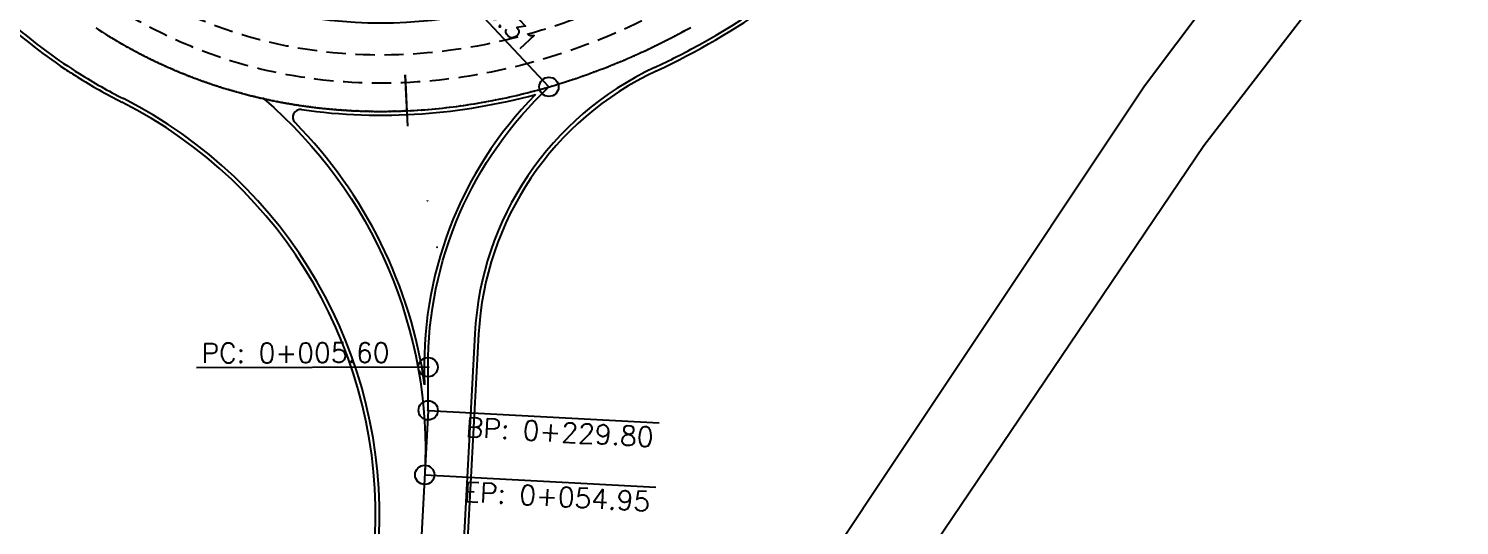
# Model space of a CAD drawing. Header units: metres. Extents: x 324293 to 653279, y 3585589 to 7191434.
# Drawn here: x 334257 to 334442.4, y 3599996.4 to 3600060.8 of the extents above; entities that cross this region are included whole.
import ezdxf

# ---------------------------------------------------------------- set-up
doc = ezdxf.new("R2010")
doc.units = ezdxf.units.M
doc.linetypes.add('DASHED', pattern=[0.75, 0.5, -0.25])
for name, color, linetype in [('C-ROAD-CNTR-N', 92, 'Continuous'), ('C-ROAD-STAN', 11, 'Continuous'), ('jade khaki', 251, 'Continuous'), ('tarh', 6, 'Continuous')]:
    doc.layers.add(name, color=color, linetype=linetype)
doc.styles.get("Standard").update_dxf_attribs({"font": 'simplex.shx'})

# ---------------------------------------------------------------- blocks, each defined once
blk = doc.blocks.new('AeccTickCircle')
blk.add_circle((0, 0), 1)
blk = doc.blocks.new('AeccTickTriangle')
at = {"color": 0, "linetype": 'ByBlock', "lineweight": -2}
blk.add_lwpolyline([(3.05311331771918e-16, 0.6666666666666667), (-0.5773502691896256, -0.333333333333333), (0.5773502691896257, -0.3333333333333335)], close=True, dxfattribs=at)
at = {"color": 0, "linetype": 'ByBlock', "lineweight": -2, "const_width": 0.0625}
blk.add_lwpolyline([(-0.03125, 0, 1), (0.03125, 0, 1)], format="xyb", close=True, dxfattribs=at)

msp = doc.modelspace()

# ---------------------------------------------------------------- linework, layer by layer
at = {"layer": 'C-ROAD-CNTR-N', "color": 92, "linetype": 'Continuous', "lineweight": -3, "flags": 128}
for points in [[(334306.0466468389, 3600050.122555399), (334306.505129037, 3600050.145196833), (334306.9637359962, 3600050.170676138), (334307.4224532639, 3600050.198988579), (334307.8812663873, 3600050.230129418), (334308.3401609136, 3600050.264093918), (334308.7991223902, 3600050.300877342), (334309.2581363641, 3600050.340474953), (334309.7171883828, 3600050.382882014), (334310.1762639934, 3600050.428093788), (334310.6353487432, 3600050.476105537), (334311.0944281794, 3600050.526912525), (334311.5534878492, 3600050.580510015), (334312.0125133001, 3600050.636893269), (334312.471490079, 3600050.696057551), (334312.9304037334, 3600050.757998124), (334313.3892398104, 3600050.82271025), (334313.8479838573, 3600050.890189192), (334314.3066214214, 3600050.960430214), (334314.7651380499, 3600051.033428578), (334315.22351929, 3600051.109179547), (334315.6817506891, 3600051.187678385), (334316.1398177943, 3600051.268920354), (334316.5977061528, 3600051.352900716), (334317.055401312, 3600051.439614736), (334317.512888819, 3600051.529057676), (334317.9701542212, 3600051.6212248), (334318.4271830658, 3600051.716111368), (334318.8839609, 3600051.813712646), (334319.340473271, 3600051.914023896), (334319.7967057262, 3600052.017040381), (334320.2526438778, 3600052.122757223), (334320.7082745033, 3600052.231167504), (334321.1635848941, 3600052.342264127), (334321.6185622563, 3600052.456040284), (334322.0731937961, 3600052.572489162), (334322.5274667196, 3600052.691603951), (334322.9813682331, 3600052.813377838), (334323.4348855427, 3600052.937804012), (334323.8880058545, 3600053.064875663), (334324.3407163747, 3600053.194585979), (334324.7930043096, 3600053.32692815), (334325.2448568653, 3600053.461895363), (334325.6962612478, 3600053.599480808), (334326.1472046635, 3600053.739677673), (334326.5976743184, 3600053.882479148), (334327.0476574188, 3600054.02787842), (334327.4971411708, 3600054.17586868), (334327.9461127805, 3600054.326443115), (334328.3945594542, 3600054.479594914), (334328.842468398, 3600054.635317266), (334329.289826818, 3600054.793603361), (334329.7366219205, 3600054.954446386), (334330.1828409117, 3600055.117839531), (334330.6284709976, 3600055.283775984), (334331.0734993843, 3600055.452248935), (334331.5179132783, 3600055.623251571), (334331.9616998855, 3600055.796777083), (334332.4048464122, 3600055.972818657), (334332.8473400644, 3600056.151369484), (334333.2891680485, 3600056.332422752), (334333.7303175705, 3600056.515971651), (334334.1707758366, 3600056.702009368), (334334.610530053, 3600056.890529092), (334335.049567427, 3600057.081524012), (334335.4878757881, 3600057.274986622), (334335.9254437611, 3600057.470908494), (334336.362259865, 3600057.669281293), (334336.7983126188, 3600057.870096685), (334337.2335905415, 3600058.073346338), (334337.668082152, 3600058.279021918), (334338.1017759694, 3600058.487115093), (334338.5346605127, 3600058.697617529), (334338.9667243009, 3600058.910520893), (334339.397955853, 3600059.125816851), (334339.8283436879, 3600059.343497071), (334340.2578763246, 3600059.563553219), (334340.6865422823, 3600059.785976963), (334341.1143300798, 3600060.010759968), (334341.5412282362, 3600060.237893903), (334341.9672252703, 3600060.467370433), (334342.3923097014, 3600060.699181225), (334342.8164700483, 3600060.933317947)], [(334265.6987188068, 3600060.866609259), (334266.0716364364, 3600060.6227632), (334266.4462303763, 3600060.381512619), (334266.8224860769, 3600060.142868109), (334266.9570862884, 3600060.058382473), (334267.0918954934, 3600059.974230627), (334267.2269129598, 3600059.890412927), (334267.3621379553, 3600059.80692973), (334267.4975697474, 3600059.723781391), (334267.633207604, 3600059.640968267), (334267.7690507927, 3600059.558490714), (334267.9050985811, 3600059.476349088), (334268.041350237, 3600059.394543746), (334268.1778050282, 3600059.313075043), (334268.314462222, 3600059.231943336), (334268.4513210865, 3600059.151148981), (334268.5883808892, 3600059.070692335), (334268.7256408978, 3600058.990573753), (334268.8631003799, 3600058.910793591), (334269.0007586033, 3600058.831352206), (334269.1386148357, 3600058.752249955), (334269.2766683448, 3600058.673487192), (334269.4149183981, 3600058.595064275), (334269.5533642636, 3600058.51698156), (334269.6920052087, 3600058.439239402), (334269.8308405012, 3600058.361838159), (334269.9698694088, 3600058.284778186), (334270.1090911991, 3600058.208059839), (334270.24850514, 3600058.131683475), (334270.3881104989, 3600058.05564945), (334270.5279065437, 3600057.979958119), (334270.667892542, 3600057.90460984), (334270.8080677615, 3600057.829604969), (334270.9484314698, 3600057.754943861), (334271.0889829348, 3600057.680626873), (334271.2297214241, 3600057.606654362), (334271.3706462052, 3600057.533026682), (334271.511756546, 3600057.459744191), (334271.6530517142, 3600057.386807245), (334271.7945309773, 3600057.3142162), (334271.9361936031, 3600057.241971411), (334272.0780388594, 3600057.170073236), (334272.2200660136, 3600057.098522031), (334272.3622743337, 3600057.027318151), (334272.5046630871, 3600056.956461953), (334272.6472315417, 3600056.885953794), (334272.7899789651, 3600056.815794028), (334272.9329046251, 3600056.745983013), (334273.0760077892, 3600056.676521105), (334273.2192877251, 3600056.60740866), (334273.3627437007, 3600056.538646034), (334273.5063749835, 3600056.470233583), (334273.6501808412, 3600056.402171664), (334273.7941605415, 3600056.334460632), (334273.9383133522, 3600056.267100845), (334274.0826385408, 3600056.200092657), (334274.2271353751, 3600056.133436427), (334274.3718031228, 3600056.067132508), (334274.5166410516, 3600056.001181258), (334274.661648429, 3600055.935583033), (334274.8068245229, 3600055.87033819), (334274.9521686009, 3600055.805447083), (334275.0976799308, 3600055.74091007), (334275.2433577801, 3600055.676727508), (334275.3892014165, 3600055.61289975), (334275.5352101064, 3600055.549427163), (334275.6813829798, 3600055.486310703), (334275.8277191843, 3600055.423550962), (334275.9742179457, 3600055.361148089), (334276.1208784891, 3600055.299102231), (334276.2677000401, 3600055.237413537), (334276.414681824, 3600055.176082154), (334276.5618230664, 3600055.115108232), (334276.7091229927, 3600055.054491917), (334276.8565808283, 3600054.994233358), (334277.0041957985, 3600054.934332704), (334277.151967129, 3600054.874790101), (334277.299894045, 3600054.8156057), (334277.447975772, 3600054.756779647), (334277.5962115356, 3600054.698312091), (334277.744600561, 3600054.640203179), (334277.8931420737, 3600054.582453061), (334278.0418352992, 3600054.525061884), (334278.1906794629, 3600054.468029796), (334278.3396737901, 3600054.411356946), (334278.4888175065, 3600054.355043481), (334278.6381098374, 3600054.29908955), (334278.7875500081, 3600054.2434953), (334278.9371372442, 3600054.188260881), (334279.0868707711, 3600054.13338644), (334279.2367498142, 3600054.078872125), (334279.3867735991, 3600054.024718085), (334279.5369413509, 3600053.970924467), (334279.6872522953, 3600053.917491419), (334279.8377056577, 3600053.864419091), (334279.9883006634, 3600053.811707629), (334280.139036538, 3600053.759357183), (334280.2899125068, 3600053.707367899), (334280.4409277953, 3600053.655739927), (334280.5920816289, 3600053.604473414), (334280.7433732331, 3600053.553568509), (334280.8948018332, 3600053.50302536), (334281.0463666548, 3600053.452844115), (334281.1980669232, 3600053.403024921), (334281.349901864, 3600053.353567928), (334281.5018707024, 3600053.304473282), (334281.653972664, 3600053.255741133), (334281.8062069741, 3600053.207371629), (334281.9585728583, 3600053.159364918), (334282.1110695419, 3600053.111721147), (334282.2636962504, 3600053.064440465), (334282.4164522093, 3600053.01752302), (334282.5693366438, 3600052.97096896), (334282.7223487796, 3600052.924778434), (334282.875487842, 3600052.878951589), (334283.0287530564, 3600052.833488574), (334283.1821436484, 3600052.788389536), (334283.3356588432, 3600052.743654625), (334283.4892978664, 3600052.699283987), (334283.6430599433, 3600052.655277771), (334283.7969442995, 3600052.611636126), (334283.9509501603, 3600052.568359199), (334284.1050767512, 3600052.525447139), (334284.2593232977, 3600052.482900093), (334284.413689025, 3600052.44071821), (334284.5681731587, 3600052.398901638), (334284.7227749243, 3600052.357450525), (334284.8774935471, 3600052.316365019), (334285.0323282526, 3600052.275645269), (334285.1872782662, 3600052.235291422), (334285.3423428133, 3600052.195303627), (334285.4975211194, 3600052.155682031), (334285.6528124099, 3600052.116426783), (334285.8082159102, 3600052.077538032), (334285.9637308458, 3600052.039015924), (334286.1193564422, 3600052.000860609), (334286.2750919247, 3600051.963072234), (334286.4309365188, 3600051.925650947), (334286.5868894499, 3600051.888596897), (334286.7429499434, 3600051.851910233), (334286.8991172248, 3600051.815591101), (334287.0553905196, 3600051.77963965), (334287.211769053, 3600051.744056028), (334287.3682520507, 3600051.708840384), (334287.5248387379, 3600051.673992865), (334287.6815283402, 3600051.63951362), (334287.8383200829, 3600051.605402796), (334287.9952131916, 3600051.571660542), (334288.1522068916, 3600051.538287007), (334288.3093004084, 3600051.505282337), (334288.4664929674, 3600051.472646682), (334288.623783794, 3600051.440380189), (334288.7811721137, 3600051.408483007), (334288.9386571519, 3600051.376955283), (334289.0962381341, 3600051.345797167), (334289.2539142856, 3600051.315008805), (334289.411684832, 3600051.284590346), (334289.5695489985, 3600051.254541939), (334289.7275060107, 3600051.22486373), (334289.8855549695, 3600051.195555747), (334290.0436948053, 3600051.166617718), (334290.2019247669, 3600051.138049563), (334290.3602441181, 3600051.109851215), (334290.5186521233, 3600051.082022605), (334290.6771480463, 3600051.054563665), (334290.8357311513, 3600051.027474327), (334290.9944007025, 3600051.000754525), (334291.1531559639, 3600050.97440419), (334291.3119961996, 3600050.948423253), (334291.4709206737, 3600050.922811647), (334291.6299286503, 3600050.897569305), (334291.7890193935, 3600050.872696158), (334291.9481921674, 3600050.848192139), (334292.1074462361, 3600050.824057179), (334292.2667808636, 3600050.80029121), (334292.4261953142, 3600050.776894166), (334292.5856888518, 3600050.753865978), (334292.7452607406, 3600050.731206578), (334292.9049102446, 3600050.708915898), (334293.064636628, 3600050.68699387), (334293.2244391548, 3600050.665440427), (334293.3843170892, 3600050.6442555), (334293.5442696953, 3600050.623439022), (334293.704296237, 3600050.602990925), (334293.8643959786, 3600050.582911142), (334294.0245681842, 3600050.563199603), (334294.1848121177, 3600050.543856241), (334294.3451270434, 3600050.524880989), (334294.5055122253, 3600050.506273778), (334294.6659669275, 3600050.488034541), (334294.8264904141, 3600050.470163209), (334294.9870819492, 3600050.452659715), (334295.1477407969, 3600050.435523992), (334295.3084662213, 3600050.41875597), (334295.4692574865, 3600050.402355583), (334295.6301138566, 3600050.386322762), (334295.7910345956, 3600050.37065744), (334295.9520189677, 3600050.355359548), (334296.113066237, 3600050.340429019), (334296.2741756674, 3600050.325865785), (334296.4353465234, 3600050.311669778), (334296.5965780687, 3600050.29784093), (334296.7578695675, 3600050.284379174), (334296.9192202841, 3600050.27128444), (334297.0806294824, 3600050.258556662), (334297.2420964265, 3600050.246195772), (334297.4036203805, 3600050.234201701), (334297.5652006086, 3600050.222574383), (334297.7268363747, 3600050.211313748), (334297.8885269431, 3600050.20041973), (334298.0502715778, 3600050.189892259), (334298.2120695429, 3600050.179731269), (334298.3739201025, 3600050.169936692), (334298.5358225207, 3600050.160508459), (334298.6977760616, 3600050.151446504), (334298.8597799893, 3600050.142750756), (334299.0218335678, 3600050.134421151), (334299.1839360613, 3600050.126457618), (334299.346086734, 3600050.11886009), (334299.5082848497, 3600050.1116285), (334299.6705296728, 3600050.104762779), (334299.8328204671, 3600050.09826286), (334299.9951564969, 3600050.092128674), (334300.1575370263, 3600050.086360155), (334300.3199613194, 3600050.080957234), (334300.4824286401, 3600050.075919842), (334300.6449382527, 3600050.071247913), (334300.8074894213, 3600050.066941379), (334300.9700814098, 3600050.063000171), (334301.1327134825, 3600050.059424222), (334301.2953849034, 3600050.056213463), (334301.4580949366, 3600050.053367827), (334301.6208428462, 3600050.050887246), (334301.7836278963, 3600050.048771653), (334301.946449351, 3600050.047020978), (334302.1093064743, 3600050.045635155), (334302.2721985305, 3600050.044614116), (334302.4351247835, 3600050.043957792), (334302.5980844976, 3600050.043666116), (334302.7610769367, 3600050.04373902), (334302.924101365, 3600050.044176436), (334303.0871570465, 3600050.044978297), (334303.2502432454, 3600050.046144533), (334303.4133592257, 3600050.047675078), (334303.5765042516, 3600050.049569863), (334303.7396775871, 3600050.051828822), (334303.9028784964, 3600050.054451884), (334304.0661062435, 3600050.057438984), (334304.2293600925, 3600050.060790053), (334304.3926393075, 3600050.064505023), (334304.5559431528, 3600050.068583826), (334304.7192708921, 3600050.073026395), (334304.8826217857, 3600050.077832633), (334305.0459950781, 3600050.083002107), (334305.2093900958, 3600050.088534523), (334305.3728061828, 3600050.094429669), (334305.5362426835, 3600050.100687328), (334305.6996989421, 3600050.107307286), (334305.8631743027, 3600050.114289328), (334306.0266681096, 3600050.121633238)]]:
    msp.add_lwpolyline(points, dxfattribs=at)
for points in [[(334287.4590585126, 3600051.688749116, -0.2330312923413587), (334308.3329683896, 3600002.921436184)], [(334308.7804083951, 3600011.28371278), (334308.7616274389, 3600016.888475036, -0.2082069830186084), (334324.4319761453, 3600053.221000915)], [(334308.7804083951, 3600011.28371278), (334282.0370522147, 3599511.473195286, 0.1966475637862647), (334406.4848402878, 3599153.855397154), (334564.3372526303, 3598975.044180919)]]:
    msp.add_lwpolyline(points, format="xyb", dxfattribs=at)
at = {"layer": 'C-ROAD-STAN', "color": 11, "linetype": 'Continuous', "lineweight": -3}
for p, q in [((334324.4319761452, 3600053.221000915), (334303.9159581498, 3600075.109194208)), ((334308.7616274389, 3600016.888475036), (334278.7617958647, 3600016.787948821)), ((334308.7804083951, 3600011.28371278), (334338.7375554201, 3600009.680796024)), ((334308.3329683896, 3600002.921436184), (334338.2901154136, 3600001.318519411))]:
    msp.add_line(p, q, dxfattribs=at)
for centre in [(334287.4590585126, 3600051.688749116), (334306.0466468389, 3600050.122555399), (334308.7616274389, 3600016.888475036), (334308.7804083951, 3600011.28371278), (334308.7804083951, 3600011.28371278)]:
    msp.add_circle(centre, 0.05, dxfattribs=at)
at = {"layer": 'jade khaki', "flags": 128}
for points, elevation in [([(334264.4455, 3599827.621), (334306.5408, 3599890.085), (334361.5175000001, 3599974.877), (334409.3314, 3600045.602), (334423.5887, 3600064.114), (334446.7888, 3600090.759), (334490.0223, 3600136.574), (334519.3207, 3600162.209), (334573.3631, 3600202.66), (334683.8055, 3600265.441999999), (334730.5536999999, 3600301.411)], 1313.9216253804), ([(334511.4214, 3600172.369), (334480.7126, 3600142.041999999), (334439.8249, 3600101.568), (334414.0544, 3600069.887), (334401.6224, 3600053.313000001), (334352.9986999999, 3599980.289), (334298.3070999999, 3599897.934), (334256.3487, 3599834.097000001), (334214.0215, 3599769.015), (334139.6245999999, 3599656.532), (334090.5187, 3599584.636), (334056.4348, 3599533.047999999)], 1308.4814253804)]:
    msp.add_lwpolyline(points, dxfattribs=dict(at, elevation=elevation))
at = {"layer": 'tarh'}
for p, q in [((334306.1187606995, 3600048.123826088), (334305.8125458545, 3600054.76668636)), ((334306.1387394841, 3600048.124747047), (334305.8325246391, 3600054.767607319)), ((334315.3180376309, 3600021.171133724), (334288.0284816326, 3599511.152612177))]:
    msp.add_line(p, q, dxfattribs=at)
at = {"layer": 'tarh', "color": 0}
msp.add_line((334314.8187518472, 3600021.197849003), (334287.5291958489, 3599511.179327456), dxfattribs=at)
for centre, radius, start, end in [((334355.2609003292, 3600019.033911365), 40.5, 115.0521649329478, 176.9371959905564), ((334241.9598787436, 3599997.713177669), 60.5, 356.9371959905563, 63.16293445540572)]:
    msp.add_arc(centre, radius, start, end, dxfattribs=at)
at = {"layer": 'tarh'}
for centre, radius, start, end in [((334355.2609003292, 3600019.033911365), 40, 115.0521649329478, 176.9371959905564), ((334358.3311195094, 3600017.054577078), 50.06977036471823, 135.3921618095536, 182.7987609540426), ((334241.9598787436, 3599997.713177669), 60, 356.9371959905563, 63.16293445540572), ((334292.2277772815, 3600049.289898237), 1, 81.73119142149953, 224.5741193997381), ((334248.4186743416, 3600006.127269731), 60.5, 8.059794576777001, 44.57411939973813)]:
    msp.add_arc(centre, radius, start, end, dxfattribs=at)
msp.add_ellipse((334315.5359289146, 3600137.538623722), major_axis=(-42.6142747622928, -67.705417704079), ratio=0.8125000000000001, dxfattribs=at)
at = {"layer": 'tarh', "color": 0, "linetype": 'DASHED', "ltscale": 5}
for points, knots in [([(334268.766762363, 3600063.231927792), (334271.462643971, 3600061.535120601), (334274.2925202792, 3600060.051323035), (334281.7410042163, 3600056.862210291), (334286.5038480216, 3600055.467519779), (334296.3133130995, 3600053.797336371), (334301.3593194314, 3600053.521343526), (334311.5232607155, 3600054.0725308), (334316.6410753918, 3600054.899203301), (334326.7544089886, 3600057.596303171), (334331.7499863104, 3600059.466453282), (334341.4419151486, 3600064.159993133), (334346.1382832853, 3600066.983259674), (334355.0703750636, 3600073.467011657), (334359.3060360752, 3600077.12740802), (334367.1714607069, 3600085.146658966), (334370.8011208888, 3600089.505400059), (334377.3281167033, 3600098.762708828), (334380.2253505209, 3600103.661132102), (334385.1831233106, 3600113.823178938), (334387.2435864225, 3600119.086648301), (334390.4482432445, 3600129.792745025), (334391.5923857071, 3600135.235242759), (334392.9114930489, 3600146.106336094), (334393.0863924376, 3600151.534858235), (334392.4423251298, 3600162.181072017), (334391.6231948321, 3600167.398732462), (334388.9976742262, 3600177.423853009), (334387.1909473306, 3600182.231187551), (334382.6354416509, 3600191.235501437), (334379.8862759391, 3600195.432003652), (334373.5413761467, 3600203.021750671), (334369.9456576161, 3600206.414114199), (334362.0609397434, 3600212.230630369), (334357.7726784133, 3600214.654030508), (334348.7032567462, 3600218.422672974), (334343.9231036325, 3600219.767884911), (334334.088760534, 3600221.338658486), (334329.0351601783, 3600221.564731655), (334318.8650932754, 3600220.915551381), (334313.7487317029, 3600220.040797002), (334303.6465484446, 3600217.250970185), (334298.660667142, 3600215.336165359), (334288.9956578462, 3600210.557973753), (334284.3165169416, 3600207.694706443), (334275.4257195538, 3600201.1366777), (334271.2141285304, 3600197.442005675), (334263.4029098798, 3600189.360882562), (334259.8033864237, 3600184.974546483), (334253.3418141061, 3600175.669530648), (334250.4798662566, 3600170.75099632), (334245.596761288, 3600160.556819644), (334243.5756786776, 3600155.281331187), (334240.452722826, 3600144.559689952), (334239.3509003035, 3600139.113664845), (334238.1181493217, 3600128.244237232), (334237.9872886518, 3600122.820905403), (334238.7198406158, 3600112.193921181), (334239.5834235407, 3600106.990300084), (334242.2967303671, 3600097.002196135), (334244.1467981513, 3600092.217848766), (334248.7858888664, 3600083.268373745), (334251.5752923187, 3600079.10374373), (334257.9950648331, 3600071.585898661), (334261.6253885599, 3600068.23357469), (334266.6319554126, 3600064.623058561), (334267.688658964, 3600063.910493792), (334268.766762363, 3600063.231927792)], [0, 0, 0, 0, 0.1281002001551285, 0.1281002001551285, 0.3249988088745272, 0.3249988088745272, 0.5218974175939259, 0.5218974175939259, 0.7187960263133246, 0.7187960263133246, 0.9156946350327233, 0.9156946350327233, 1.112593243752122, 1.112593243752122, 1.309491852471521, 1.309491852471521, 1.506390461190919, 1.506390461190919, 1.703289069910318, 1.703289069910318, 1.900187678629717, 1.900187678629717, 2.097086287349116, 2.097086287349116, 2.293984896068515, 2.293984896068515, 2.490883504787913, 2.490883504787913, 2.687782113507312, 2.687782113507312, 2.884680722226711, 2.884680722226711, 3.08157933094611, 3.08157933094611, 3.278477939665509, 3.278477939665509, 3.475376548384908, 3.475376548384908, 3.672275157104307, 3.672275157104307, 3.869173765823706, 3.869173765823706, 4.066072374543104, 4.066072374543104, 4.262970983262503, 4.262970983262503, 4.459869591981901, 4.459869591981901, 4.6567682007013, 4.6567682007013, 4.853666809420698, 4.853666809420698, 5.050565418140097, 5.050565418140097, 5.247464026859495, 5.247464026859495, 5.444362635578893, 5.444362635578893, 5.641261244298292, 5.641261244298292, 5.83815985301769, 5.83815985301769, 6.035058461737089, 6.035058461737089, 6.231957070456487, 6.231957070456487, 6.283185307179586, 6.283185307179586, 6.283185307179586, 6.283185307179586]), ([(334270.7110386491, 3600066.320987474), (334273.3726748234, 3600064.645734605), (334276.1724203928, 3600063.191818345), (334284.9060690677, 3600059.533602799), (334291.1707748026, 3600058.040291217), (334302.4664545318, 3600057.161387581), (334307.4084936974, 3600057.33498539), (334317.311596701, 3600058.76426493), (334322.2700127375, 3600060.016986496), (334332.824810169, 3600063.833327922), (334338.3850644288, 3600066.57787792), (334348.9789069974, 3600073.291229927), (334354.0105506037, 3600077.256835608), (334363.2860594853, 3600086.194955696), (334367.5301874372, 3600091.164716797), (334375.0090964533, 3600101.845981155), (334378.2455413812, 3600107.555870433), (334383.5369327083, 3600119.416418041), (334385.5941065404, 3600125.566913716), (334388.4119416684, 3600137.98586208), (334389.1745662754, 3600144.255579429), (334389.3354721668, 3600155.544309685), (334388.9436035902, 3600160.598183092), (334387.2301284871, 3600170.369708977), (334385.9103642858, 3600175.089495557), (334382.3769267786, 3600184.011101814), (334380.1658819593, 3600188.213250329), (334374.9232733552, 3600195.930068909), (334371.8953851844, 3600199.441798383), (334364.9409980041, 3600205.806960783), (334360.976619923, 3600208.605420942), (334352.4472150036, 3600213.131630067), (334347.8847702009, 3600214.855220263), (334338.3774212999, 3600217.158114493), (334333.4333525819, 3600217.734451483), (334323.387936259, 3600217.732419934), (334318.2859378089, 3600217.151492193), (334308.1423561329, 3600214.876901329), (334303.0993928876, 3600213.180687786), (334293.2792694017, 3600208.759735237), (334288.5005837597, 3600206.032551359), (334279.3996766898, 3600199.670191445), (334275.0759605368, 3600196.032904143), (334267.0571305727, 3600188.003074426), (334263.3604593916, 3600183.608859517), (334256.7442462185, 3600174.24542369), (334253.8229201598, 3600169.27490727), (334248.8771220515, 3600158.960589084), (334246.8505461493, 3600153.615720699), (334243.7808609866, 3600142.768771054), (334242.7353676968, 3600137.265756292), (334241.6783730056, 3600126.325532903), (334241.6643503687, 3600120.887635465), (334242.6828002266, 3600110.30090571), (334243.712723396, 3600105.152079942), (334246.7913078736, 3600095.36147298), (334248.8372026868, 3600090.721219342), (334253.8752798119, 3600082.154548238), (334256.8637391088, 3600078.232051009), (334263.4182837605, 3600071.536571977), (334266.9223419164, 3600068.70562033), (334270.711038649, 3600066.320987475)], [0, 0, 0, 0, 0.1345628155394132, 0.1345628155394132, 0.4036884466182395, 0.4036884466182395, 0.6049093546234878, 0.6049093546234878, 0.8061302626287361, 0.8061302626287361, 1.040859314823594, 1.040859314823594, 1.275588367018452, 1.275588367018452, 1.510317419213309, 1.510317419213309, 1.745046471408167, 1.745046471408167, 1.979775523603025, 1.979775523603025, 2.214504575797883, 2.214504575797883, 2.40970631995184, 2.40970631995184, 2.604908064105797, 2.604908064105797, 2.800109808259754, 2.800109808259754, 2.995311552413711, 2.995311552413711, 3.20173481831592, 3.20173481831592, 3.408158084218129, 3.408158084218129, 3.614581350120337, 3.614581350120337, 3.821004616022546, 3.821004616022546, 4.027427881924755, 4.027427881924755, 4.233851147826964, 4.233851147826964, 4.440274413729172, 4.440274413729172, 4.646697679631381, 4.646697679631381, 4.85312094553359, 4.85312094553359, 5.059544211435798, 5.059544211435798, 5.265967477338007, 5.265967477338007, 5.472390743240216, 5.472390743240216, 5.678814009142425, 5.678814009142425, 5.885237275044633, 5.885237275044633, 6.091660540946842, 6.091660540946842, 6.283185307179586, 6.283185307179586, 6.283185307179586, 6.283185307179586])]:
    msp.add_open_spline(points, degree=3, knots=knots, dxfattribs=at)
at = {"layer": 'tarh'}
for points, knots in [([(334227.9128516013, 3600126.956345647), (334227.697417317, 3600120.862904565), (334228.0415157299, 3600114.797566282), (334229.7507780516, 3600103.831349539), (334230.9566815331, 3600098.887411174), (334233.8852279902, 3600090.310882137), (334235.4542189456, 3600086.614044826), (334239.549067079, 3600078.696637042), (334242.2082301492, 3600074.56344025), (334247.576779687, 3600067.788951146), (334250.135725557, 3600065.024828936), (334255.6413246352, 3600059.9380228), (334258.592287563, 3600057.61163693), (334262.2269880392, 3600055.187499381), (334262.751364177, 3600054.847692259), (334263.2801744863, 3600054.514855263)], [5.333223935117996, 5.333223935117996, 5.333223935117996, 5.333223935117996, 5.532330254481315, 5.532330254481315, 5.701836793568344, 5.701836793568344, 5.837341827050416, 5.837341827050416, 6.004314253103474, 6.004314253103474, 6.13301146009927, 6.13301146009927, 6.261708667095067, 6.261708667095067, 6.283185307179586, 6.283185307179586, 6.283185307179586, 6.283185307179586]), ([(334338.3231709601, 3600055.270816912), (334338.3614551154, 3600055.28871156), (334338.3997301374, 3600055.306633349), (334343.6028086461, 3600057.747179484), (334348.5966486568, 3600060.662776242), (334358.0968224221, 3600067.35886414), (334362.6000763596, 3600071.138247916), (334368.6203744236, 3600077.088749589), (334370.3896285938, 3600078.965694895), (334372.094129771, 3600080.905322222)], [0.9009833000848481, 0.9009833000848481, 0.9009833000848481, 0.9009833000848481, 0.9024223893008398, 0.9024223893008398, 1.096658898170305, 1.096658898170305, 1.29089540703977, 1.29089540703977, 1.37567001258855, 1.37567001258855, 1.37567001258855, 1.37567001258855]), ([(334292.3715947701, 3600050.279502465), (334297.4933761013, 3600049.535162752), (334302.7328603739, 3600049.358777003), (334312.9006698575, 3600050.08940187), (334317.8252578237, 3600050.925585068), (334322.6849487268, 3600052.216096)], [0.3458104946524461, 0.3458104946524461, 0.3458104946524461, 0.3458104946524461, 0.5380025440857791, 0.5380025440857791, 0.7177816314258739, 0.7177816314258739, 0.7177816314258739, 0.7177816314258739])]:
    msp.add_open_spline(points, degree=3, knots=knots, dxfattribs=at)
at = {"layer": 'tarh', "color": 0}
for points, knots in [([(334228.4125812385, 3600126.936577352), (334228.3724041511, 3600125.799179885), (334228.3517749081, 3600124.662943133), (334228.3444082486, 3600115.706944237), (334229.2789697175, 3600107.96977269), (334232.6039154307, 3600095.033599329), (334234.5639274404, 3600089.69153783), (334239.5412746466, 3600079.595775187), (334242.5588206563, 3600074.846826809), (334248.9559769674, 3600066.928548608), (334252.1798121086, 3600063.632520147), (334258.1708679667, 3600058.587642769), (334260.7992286066, 3600056.667175038), (334263.5465137037, 3600054.938014124)], [5.333240934378923, 5.333240934378923, 5.333240934378923, 5.333240934378923, 5.370588383435236, 5.370588383435236, 5.628104384864957, 5.628104384864957, 5.820169067258868, 5.820169067258868, 6.012233749652778, 6.012233749652778, 6.170813929748281, 6.170813929748281, 6.283185307179586, 6.283185307179586, 6.283185307179586, 6.283185307179586]), ([(334338.1112941476, 3600055.724110284), (334340.0678319703, 3600056.638562524), (334342.000392123, 3600057.624166391), (334349.7877961844, 3600061.934194737), (334355.3999471391, 3600065.840872472), (334364.5561808304, 3600073.647245672), (334368.2702636288, 3600077.31252218), (334371.7183195847, 3600081.235575854)], [0.90097791191784, 0.90097791191784, 0.90097791191784, 0.90097791191784, 0.9749234421859732, 0.9749234421859732, 1.203422173985987, 1.203422173985987, 1.375668372671573, 1.375668372671573, 1.375668372671573, 1.375668372671573])]:
    msp.add_open_spline(points, degree=3, knots=knots, dxfattribs=at)
at = {"layer": 'tarh'}
msp.add_open_spline([(334263.280174487, 3600054.514855262), (334265.1506814497, 3600053.337544785), (334267.0752499992, 3600052.24850555), (334269.0471711993, 3600051.250814782)], degree=3, dxfattribs=at)
at = {"layer": 'tarh', "color": 0}
msp.add_open_spline([(334263.5465137042, 3600054.938014123), (334265.4038095649, 3600053.769018808), (334267.3148247884, 3600052.687646477), (334269.2728986364, 3600051.696961758)], degree=3, dxfattribs=at)

# ---------------------------------------------------------------- block references
at = {"layer": 'C-ROAD-STAN', "color": 11, "linetype": 'Continuous', "lineweight": -3, "xscale": 0.02999999999999999, "yscale": 0.02999999999999999, "zscale": 0.02999999999999999}
for p in [(334266.0716364364, 3600060.6227632), (334266.4462303763, 3600060.381512619), (334266.8224860769, 3600060.142868109), (334266.9570862884, 3600060.058382473), (334267.0918954934, 3600059.974230627), (334267.2269129598, 3600059.890412927), (334267.3621379553, 3600059.80692973), (334267.4975697474, 3600059.723781391), (334267.633207604, 3600059.640968267), (334267.7690507927, 3600059.558490714), (334267.9050985811, 3600059.476349088), (334268.041350237, 3600059.394543746), (334268.1778050282, 3600059.313075043), (334268.314462222, 3600059.231943336), (334268.4513210865, 3600059.151148981), (334268.5883808892, 3600059.070692335), (334339.397955853, 3600059.125816851), (334339.8283436879, 3600059.343497071), (334340.2578763246, 3600059.563553219), (334340.6865422823, 3600059.785976963), (334341.1143300798, 3600060.010759968), (334341.5412282362, 3600060.237893903), (334341.9672252703, 3600060.467370433), (334342.3923097014, 3600060.699181225), (334268.7256408978, 3600058.990573753), (334268.8631003799, 3600058.910793591), (334269.0007586033, 3600058.831352206), (334269.1386148357, 3600058.752249955), (334269.2766683448, 3600058.673487192), (334269.4149183981, 3600058.595064275), (334269.5533642636, 3600058.51698156), (334269.6920052087, 3600058.439239402), (334269.8308405012, 3600058.361838159), (334269.9698694088, 3600058.284778186), (334270.1090911991, 3600058.208059839), (334270.24850514, 3600058.131683475), (334270.3881104989, 3600058.05564945), (334270.5279065437, 3600057.979958119), (334270.667892542, 3600057.90460984), (334270.8080677615, 3600057.829604969), (334270.9484314698, 3600057.754943861), (334271.0889829348, 3600057.680626873), (334271.2297214241, 3600057.606654362), (334271.3706462052, 3600057.533026682), (334271.511756546, 3600057.459744191), (334271.6530517142, 3600057.386807245), (334271.7945309773, 3600057.3142162), (334271.9361936031, 3600057.241971411), (334335.4878757881, 3600057.274986622), (334335.9254437611, 3600057.470908494), (334336.362259865, 3600057.669281293), (334336.7983126188, 3600057.870096685), (334337.2335905415, 3600058.073346338), (334337.668082152, 3600058.279021918), (334338.1017759694, 3600058.487115093), (334338.5346605127, 3600058.697617529), (334338.9667243009, 3600058.910520893), (334272.0780388594, 3600057.170073236), (334272.2200660136, 3600057.098522031), (334272.3622743337, 3600057.027318151), (334272.5046630871, 3600056.956461953), (334272.6472315417, 3600056.885953794), (334272.7899789651, 3600056.815794028), (334272.9329046251, 3600056.745983013), (334273.0760077892, 3600056.676521105), (334273.2192877251, 3600056.60740866), (334273.3627437007, 3600056.538646034), (334273.5063749835, 3600056.470233583), (334273.6501808412, 3600056.402171664), (334273.7941605415, 3600056.334460632), (334273.9383133522, 3600056.267100845), (334274.0826385408, 3600056.200092657), (334274.2271353751, 3600056.133436427), (334274.3718031228, 3600056.067132508), (334274.5166410516, 3600056.001181258), (334274.661648429, 3600055.935583033), (334274.8068245229, 3600055.87033819), (334274.9521686009, 3600055.805447083), (334275.0976799308, 3600055.74091007), (334275.2433577801, 3600055.676727508), (334275.3892014165, 3600055.61289975), (334275.5352101064, 3600055.549427163), (334275.6813829798, 3600055.486310703), (334275.8277191843, 3600055.423550962), (334275.9742179457, 3600055.361148089), (334331.0734993843, 3600055.452248935), (334331.5179132783, 3600055.623251571), (334331.9616998855, 3600055.796777083), (334332.4048464122, 3600055.972818657), (334332.8473400644, 3600056.151369484), (334333.2891680485, 3600056.332422752), (334333.7303175705, 3600056.515971651), (334334.1707758366, 3600056.702009368), (334334.610530053, 3600056.890529092), (334335.049567427, 3600057.081524012), (334276.1208784891, 3600055.299102231), (334276.2677000401, 3600055.237413537), (334276.414681824, 3600055.176082154), (334276.5618230664, 3600055.115108232), (334276.7091229927, 3600055.054491917), (334276.8565808283, 3600054.994233358), (334277.0041957985, 3600054.934332704), (334277.151967129, 3600054.874790101), (334277.299894045, 3600054.8156057), (334277.447975772, 3600054.756779647), (334277.5962115356, 3600054.698312091), (334277.744600561, 3600054.640203179), (334277.8931420737, 3600054.582453061), (334278.0418352992, 3600054.525061884), (334278.1906794629, 3600054.468029796), (334278.3396737901, 3600054.411356946), (334278.4888175065, 3600054.355043481), (334278.6381098374, 3600054.29908955), (334278.7875500081, 3600054.2434953), (334278.9371372442, 3600054.188260881), (334279.0868707711, 3600054.13338644), (334279.2367498142, 3600054.078872125), (334279.3867735991, 3600054.024718085), (334279.5369413509, 3600053.970924467), (334279.6872522953, 3600053.917491419), (334279.8377056577, 3600053.864419091), (334279.9883006634, 3600053.811707629), (334280.139036538, 3600053.759357183), (334280.2899125068, 3600053.707367899), (334280.4409277953, 3600053.655739927), (334280.5920816289, 3600053.604473414), (334280.7433732331, 3600053.553568509), (334280.8948018332, 3600053.50302536), (334325.6962612478, 3600053.599480808), (334326.1472046635, 3600053.739677673), (334326.5976743184, 3600053.882479148), (334327.0476574188, 3600054.02787842), (334327.4971411708, 3600054.17586868), (334327.9461127805, 3600054.326443115), (334328.3945594542, 3600054.479594914), (334328.842468398, 3600054.635317266), (334329.289826818, 3600054.793603361), (334329.7366219205, 3600054.954446386), (334330.1828409117, 3600055.117839531), (334330.6284709976, 3600055.283775984), (334281.0463666548, 3600053.452844115), (334281.1980669232, 3600053.403024921), (334281.349901864, 3600053.353567928), (334281.5018707024, 3600053.304473282), (334281.653972664, 3600053.255741133), (334281.8062069741, 3600053.207371629), (334281.9585728583, 3600053.159364918), (334282.1110695419, 3600053.111721147), (334282.2636962504, 3600053.064440465), (334282.4164522093, 3600053.01752302), (334282.5693366438, 3600052.97096896), (334282.7223487796, 3600052.924778434), (334282.875487842, 3600052.878951589), (334283.0287530564, 3600052.833488574), (334283.1821436484, 3600052.788389536), (334283.3356588432, 3600052.743654625), (334283.4892978664, 3600052.699283987), (334283.6430599433, 3600052.655277771), (334283.7969442995, 3600052.611636126), (334283.9509501603, 3600052.568359199), (334284.1050767512, 3600052.525447139), (334284.2593232977, 3600052.482900093), (334284.413689025, 3600052.44071821), (334284.5681731587, 3600052.398901638), (334284.7227749243, 3600052.357450525), (334284.8774935471, 3600052.316365019), (334285.0323282526, 3600052.275645269), (334285.1872782662, 3600052.235291422), (334285.3423428133, 3600052.195303627), (334285.4975211194, 3600052.155682031), (334285.6528124099, 3600052.116426783), (334285.8082159102, 3600052.077538032), (334285.9637308458, 3600052.039015924), (334286.1193564422, 3600052.000860609), (334286.2750919247, 3600051.963072234), (334286.4309365188, 3600051.925650947), (334286.5868894499, 3600051.888596897), (334286.7429499434, 3600051.851910233), (334286.8991172248, 3600051.815591101), (334287.0553905196, 3600051.77963965), (334287.211769053, 3600051.744056028), (334287.3682520507, 3600051.708840384), (334287.5248387379, 3600051.673992865), (334287.6815283402, 3600051.63951362), (334318.4271830658, 3600051.716111368), (334318.8839609, 3600051.813712646), (334319.340473271, 3600051.914023896), (334319.7967057262, 3600052.017040381), (334320.2526438778, 3600052.122757223), (334320.7082745033, 3600052.231167504), (334321.1635848941, 3600052.342264127), (334321.6185622563, 3600052.456040284), (334322.0731937961, 3600052.572489162), (334322.5274667196, 3600052.691603951), (334322.9813682331, 3600052.813377838), (334323.4348855427, 3600052.937804012), (334323.8880058545, 3600053.064875663), (334324.3407163747, 3600053.194585979), (334324.7930043096, 3600053.32692815), (334325.2448568653, 3600053.461895363), (334287.8383200829, 3600051.605402796), (334287.9952131916, 3600051.571660542), (334288.1522068916, 3600051.538287007), (334288.3093004084, 3600051.505282337), (334288.4664929674, 3600051.472646682), (334288.623783794, 3600051.440380189), (334288.7811721137, 3600051.408483007), (334288.9386571519, 3600051.376955283), (334289.0962381341, 3600051.345797167), (334289.2539142856, 3600051.315008805), (334289.411684832, 3600051.284590346), (334289.5695489985, 3600051.254541939), (334289.7275060107, 3600051.22486373), (334289.8855549695, 3600051.195555747), (334290.0436948053, 3600051.166617718), (334290.2019247669, 3600051.138049563), (334290.3602441181, 3600051.109851215), (334290.5186521233, 3600051.082022605), (334290.6771480463, 3600051.054563665), (334290.8357311513, 3600051.027474327), (334290.9944007025, 3600051.000754525), (334291.1531559639, 3600050.97440419), (334291.3119961996, 3600050.948423253), (334291.4709206737, 3600050.922811647), (334291.6299286503, 3600050.897569305), (334291.7890193935, 3600050.872696158), (334291.9481921674, 3600050.848192139), (334292.1074462361, 3600050.824057179), (334292.2667808636, 3600050.80029121), (334292.4261953142, 3600050.776894166), (334292.5856888518, 3600050.753865978), (334292.7452607406, 3600050.731206578), (334292.9049102446, 3600050.708915898), (334293.064636628, 3600050.68699387), (334293.2244391548, 3600050.665440427), (334293.3843170892, 3600050.6442555), (334293.5442696953, 3600050.623439022), (334293.704296237, 3600050.602990925), (334293.8643959786, 3600050.582911142), (334294.0245681842, 3600050.563199603), (334294.1848121177, 3600050.543856241), (334294.3451270434, 3600050.524880989), (334294.5055122253, 3600050.506273778), (334294.6659669275, 3600050.488034541), (334294.8264904141, 3600050.470163209), (334294.9870819492, 3600050.452659715), (334295.1477407969, 3600050.435523992), (334295.3084662213, 3600050.41875597), (334295.4692574865, 3600050.402355583), (334295.6301138566, 3600050.386322762), (334295.7910345956, 3600050.37065744), (334295.9520189677, 3600050.355359548), (334296.113066237, 3600050.340429019), (334296.2741756674, 3600050.325865785), (334296.4353465234, 3600050.311669778), (334296.5965780687, 3600050.29784093), (334296.7578695675, 3600050.284379174), (334296.9192202841, 3600050.27128444), (334297.0806294824, 3600050.258556662), (334297.2420964265, 3600050.246195772), (334297.4036203805, 3600050.234201701), (334297.5652006086, 3600050.222574383), (334297.7268363747, 3600050.211313748), (334297.8885269431, 3600050.20041973), (334298.0502715778, 3600050.189892259), (334298.2120695429, 3600050.179731269), (334298.3739201025, 3600050.169936692), (334298.5358225207, 3600050.160508459), (334298.6977760616, 3600050.151446504), (334298.8597799893, 3600050.142750756), (334299.0218335678, 3600050.134421151), (334299.1839360613, 3600050.126457618), (334299.346086734, 3600050.11886009), (334299.5082848497, 3600050.1116285), (334299.6705296728, 3600050.104762779), (334299.8328204671, 3600050.09826286), (334299.9951564969, 3600050.092128674), (334300.1575370263, 3600050.086360155), (334300.3199613194, 3600050.080957234), (334300.4824286401, 3600050.075919842), (334300.6449382527, 3600050.071247913), (334300.8074894213, 3600050.066941379), (334300.9700814098, 3600050.063000171), (334301.1327134825, 3600050.059424222), (334301.2953849034, 3600050.056213463), (334301.4580949366, 3600050.053367827), (334301.6208428462, 3600050.050887246), (334301.7836278963, 3600050.048771653), (334301.946449351, 3600050.047020978), (334302.1093064743, 3600050.045635155), (334302.2721985305, 3600050.044614116), (334302.4351247835, 3600050.043957792), (334302.5980844976, 3600050.043666116), (334302.7610769367, 3600050.04373902), (334302.924101365, 3600050.044176436), (334303.0871570465, 3600050.044978297), (334303.2502432454, 3600050.046144533), (334303.4133592257, 3600050.047675078), (334303.5765042516, 3600050.049569863), (334303.7396775871, 3600050.051828822), (334303.9028784964, 3600050.054451884), (334304.0661062435, 3600050.057438984), (334304.2293600925, 3600050.060790053), (334304.3926393075, 3600050.064505023), (334304.5559431528, 3600050.068583826), (334304.7192708921, 3600050.073026395), (334304.8826217857, 3600050.077832633), (334305.0459950781, 3600050.083002107), (334305.2093900958, 3600050.088534523), (334305.3728061828, 3600050.094429669), (334305.5362426835, 3600050.100687328), (334305.6996989421, 3600050.107307286), (334305.8631743027, 3600050.114289328), (334306.505129037, 3600050.145196833), (334306.9637359962, 3600050.170676138), (334307.4224532639, 3600050.198988579), (334307.8812663873, 3600050.230129418), (334308.3401609136, 3600050.264093918), (334308.7991223902, 3600050.300877342), (334309.2581363641, 3600050.340474953), (334309.7171883828, 3600050.382882014), (334310.1762639934, 3600050.428093788), (334310.6353487432, 3600050.476105537), (334311.0944281794, 3600050.526912525), (334311.5534878492, 3600050.580510015), (334312.0125133001, 3600050.636893269), (334312.471490079, 3600050.696057551), (334312.9304037334, 3600050.757998124), (334313.3892398104, 3600050.82271025), (334313.8479838573, 3600050.890189192), (334314.3066214214, 3600050.960430214), (334314.7651380499, 3600051.033428578), (334315.22351929, 3600051.109179547), (334315.6817506891, 3600051.187678385), (334316.1398177943, 3600051.268920354), (334316.5977061528, 3600051.352900716), (334317.055401312, 3600051.439614736), (334317.512888819, 3600051.529057676), (334317.9701542212, 3600051.6212248), (334308.6893259468, 3600038.465260665), (334309.9128824533, 3600032.448682188)]:
    msp.add_blockref('AeccTickTriangle', p, dxfattribs=at)
at = {"layer": 'C-ROAD-STAN', "color": 11, "linetype": 'Continuous', "lineweight": -3, "xscale": 1.25, "yscale": 1.25, "zscale": 1.25}
for p, rotation in [((334324.4319761452, 3600053.221000915), 43.14658906865709), ((334308.7616274389, 3600016.888475036), 90.19199128732427), ((334308.7804083951, 3600011.28371278), 266.9371960249026), ((334308.3329683896, 3600002.921436184), 266.9371959905534)]:
    msp.add_blockref('AeccTickCircle', p, dxfattribs=dict(at, rotation=rotation))

# ---------------------------------------------------------------- texts
at = {"layer": 'C-ROAD-STAN', "color": 11, "linetype": 'Continuous', "lineweight": -3, "char_height": 2.54}
for s, insert, attachment_point, rotation in [('EP: 0+046.31', (334304.8135139554, 3600075.080149831), 7, 313.14658906869903), ('PC: 0+005.60', (334279.3946644948, 3600017.425073061), 7, 0.19199128770489793), ('BP: 0+229.80', (334338.06953407, 3600009.080631484), 3, 356.9371960252805), ('EP: 0+054.95', (334337.6220940633, 3600000.718354871), 3, 356.9371959905445)]:
    msp.add_mtext(s, dxfattribs=dict(at, insert=insert, attachment_point=attachment_point, rotation=rotation))

doc.saveas('drawing.dxf')
